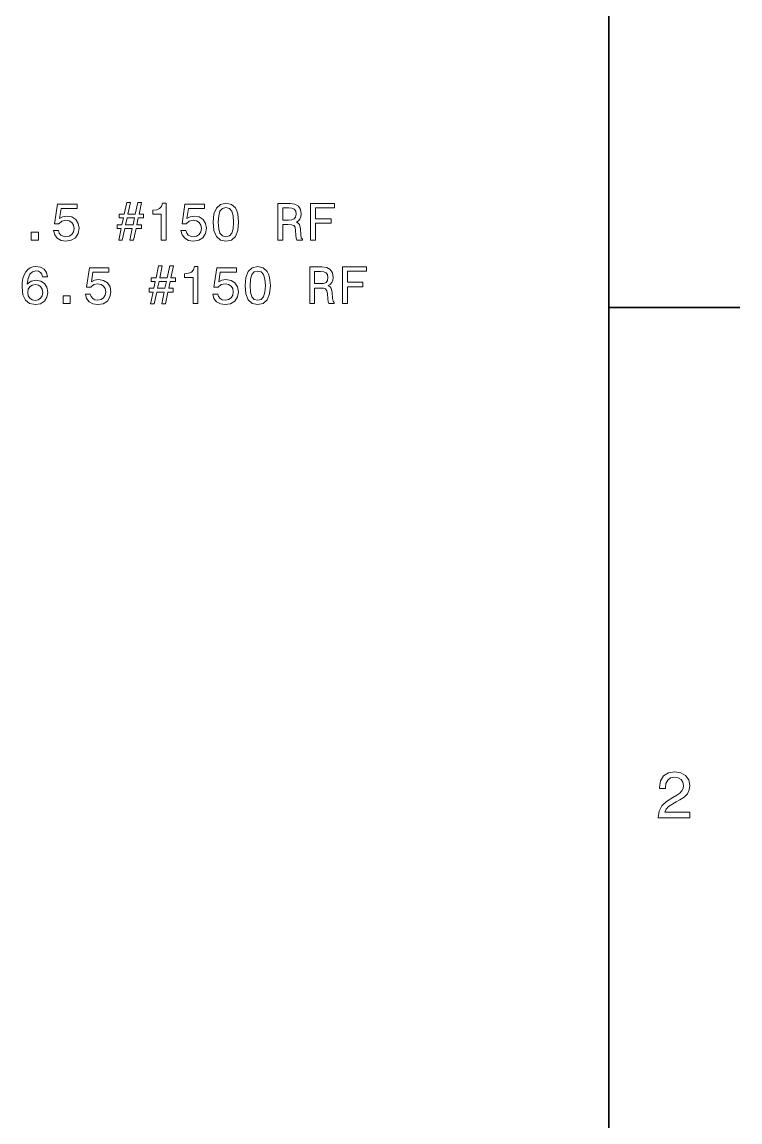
# Model space of a CAD drawing. Extents: x 0 to 420, y 0 to 297.
# Drawn here: x 365.3 to 420, y 86.4 to 170.3 of the extents above; entities that cross this region are included whole.
import ezdxf

# ---------------------------------------------------------------- set-up
doc = ezdxf.new("R2010")
doc.units = 0

msp = doc.modelspace()

# ---------------------------------------------------------------- linework, layer by layer
at = {"color": 7, "lineweight": 35}
msp.add_line((410, 10), (410, 287), dxfattribs=at)
at = {"color": 7, "lineweight": 35, "ltscale": 0.25}
msp.add_line((410, 148.5), (420, 148.5), dxfattribs=at)
at = {"color": 7, "lineweight": 13}
for points in [[(367.658, 154.359), (367.746, 154.028), (367.944, 153.77), (368.235, 153.608), (368.606, 153.548), (369.013, 153.62), (369.332, 153.818), (369.534, 154.133), (369.61, 154.536), (369.542, 154.912), (369.348, 155.206), (369.045, 155.396), (368.654, 155.464), (368.352, 155.416), (368.118, 155.283), (368.23, 156.037), (369.457, 156.037), (369.457, 156.368), (367.96, 156.368), (367.738, 154.883), (368.061, 154.883), (368.295, 155.073), (368.594, 155.142), (368.852, 155.097), (369.049, 154.968), (369.175, 154.77), (369.219, 154.516), (369.175, 154.262), (369.045, 154.064), (368.848, 153.939), (368.594, 153.895), (368.38, 153.923), (368.214, 154.016), (368.093, 154.161), (368.033, 154.359)], [(373.241, 156.501), (373.044, 155.605), (372.669, 155.605), (372.669, 155.319), (372.987, 155.319), (372.874, 154.803), (372.511, 154.803), (372.511, 154.512), (372.818, 154.512), (372.628, 153.62), (372.903, 153.62), (373.1, 154.512), (373.665, 154.512), (373.475, 153.62), (373.758, 153.62), (373.948, 154.512), (374.355, 154.512), (374.355, 154.803), (374.008, 154.803), (374.117, 155.319), (374.52, 155.319), (374.52, 155.605), (374.186, 155.605), (374.375, 156.501), (374.093, 156.501), (373.891, 155.605), (373.33, 155.605), (373.524, 156.501)], [(375.872, 153.629), (376.239, 153.629), (376.239, 156.449), (375.965, 156.449), (375.892, 156.203), (375.747, 156.037), (375.525, 155.94), (375.218, 155.908), (375.218, 155.622), (375.872, 155.622)], [(377.373, 154.359), (377.462, 154.028), (377.659, 153.77), (377.95, 153.608), (378.321, 153.548), (378.728, 153.62), (379.047, 153.818), (379.249, 154.133), (379.326, 154.536), (379.257, 154.912), (379.063, 155.206), (378.761, 155.396), (378.369, 155.464), (378.067, 155.416), (377.833, 155.283), (377.946, 156.037), (379.172, 156.037), (379.172, 156.368), (377.675, 156.368), (377.454, 154.883), (377.776, 154.883), (378.01, 155.073), (378.309, 155.142), (378.567, 155.097), (378.765, 154.968), (378.89, 154.77), (378.934, 154.516), (378.89, 154.262), (378.761, 154.064), (378.563, 153.939), (378.309, 153.895), (378.095, 153.923), (377.93, 154.016), (377.809, 154.161), (377.748, 154.359)], [(379.83, 154.996), (379.89, 154.363), (380.08, 153.911), (380.383, 153.637), (380.802, 153.548), (381.218, 153.637), (381.52, 153.911), (381.706, 154.363), (381.771, 154.996), (381.706, 155.626), (381.629, 155.876), (381.52, 156.082), (381.218, 156.356), (380.802, 156.449), (380.383, 156.356), (380.08, 156.078), (379.89, 155.626)], [(380.217, 154.996), (380.25, 155.484), (380.35, 155.835), (380.532, 156.041), (380.802, 156.114), (381.069, 156.041), (381.25, 155.835), (381.351, 155.484), (381.383, 154.996), (381.351, 154.504), (381.25, 154.153), (381.069, 153.947), (380.802, 153.879), (380.532, 153.947), (380.35, 154.153), (380.25, 154.504)], [(384.76, 153.629), (385.135, 153.629), (385.135, 154.811), (385.519, 154.811), (385.801, 154.799), (385.979, 154.742), (386.075, 154.609), (386.116, 154.371), (386.136, 154.008), (386.16, 153.77), (386.209, 153.629), (386.632, 153.629), (386.632, 153.705), (386.539, 153.818), (386.507, 154.028), (386.479, 154.48), (386.41, 154.815), (386.318, 154.92), (386.172, 154.996), (386.334, 155.097), (386.447, 155.238), (386.519, 155.416), (386.543, 155.63), (386.487, 155.969), (386.326, 156.223), (386.059, 156.376), (385.696, 156.429), (384.76, 156.429)], [(385.591, 156.086), (385.837, 156.061), (386.011, 155.985), (386.12, 155.844), (386.156, 155.622), (386.116, 155.388), (386.007, 155.246), (385.821, 155.174), (385.567, 155.154), (385.135, 155.154), (385.135, 156.086)], [(387.262, 153.629), (387.637, 153.629), (387.637, 154.916), (388.815, 154.916), (388.815, 155.25), (387.637, 155.25), (387.637, 156.09), (389.085, 156.09), (389.085, 156.429), (387.262, 156.429)], [(373.274, 155.319), (373.835, 155.319), (373.726, 154.799), (373.157, 154.799)], [(365.951, 153.629), (366.508, 153.629), (366.508, 154.23), (365.951, 154.23)], [(367.198, 150.837), (367.121, 151.163), (366.943, 151.406), (366.669, 151.559), (366.314, 151.611), (366.076, 151.583), (365.87, 151.506), (365.689, 151.381), (365.535, 151.204), (365.414, 150.982), (365.326, 150.712), (365.269, 150.393), (365.253, 150.034), (365.318, 149.461), (365.515, 149.045), (365.834, 148.795), (366.27, 148.71), (366.661, 148.783), (366.96, 148.973), (367.153, 149.271), (367.222, 149.65), (367.153, 150.034), (366.968, 150.328), (366.681, 150.514), (366.326, 150.578), (365.943, 150.498), (365.656, 150.268), (365.717, 150.712), (365.846, 151.03), (366.044, 151.22), (366.318, 151.284), (366.52, 151.252), (366.673, 151.167), (366.774, 151.026), (366.826, 150.837)], [(370.086, 149.521), (370.175, 149.191), (370.373, 148.932), (370.663, 148.771), (371.035, 148.71), (371.442, 148.783), (371.761, 148.981), (371.962, 149.295), (372.039, 149.699), (371.971, 150.074), (371.777, 150.369), (371.474, 150.558), (371.083, 150.627), (370.78, 150.578), (370.546, 150.445), (370.659, 151.2), (371.886, 151.2), (371.886, 151.531), (370.389, 151.531), (370.167, 150.046), (370.49, 150.046), (370.724, 150.235), (371.022, 150.304), (371.281, 150.26), (371.478, 150.131), (371.603, 149.933), (371.648, 149.679), (371.603, 149.425), (371.474, 149.227), (371.277, 149.102), (371.022, 149.057), (370.809, 149.086), (370.643, 149.178), (370.522, 149.324), (370.462, 149.521)], [(375.67, 151.664), (375.473, 150.768), (375.097, 150.768), (375.097, 150.482), (375.416, 150.482), (375.303, 149.965), (374.94, 149.965), (374.94, 149.675), (375.247, 149.675), (375.057, 148.783), (375.331, 148.783), (375.529, 149.675), (376.094, 149.675), (375.904, 148.783), (376.187, 148.783), (376.376, 149.675), (376.784, 149.675), (376.784, 149.965), (376.437, 149.965), (376.546, 150.482), (376.949, 150.482), (376.949, 150.768), (376.614, 150.768), (376.804, 151.664), (376.522, 151.664), (376.32, 150.768), (375.759, 150.768), (375.953, 151.664)], [(378.301, 148.791), (378.668, 148.791), (378.668, 151.611), (378.394, 151.611), (378.321, 151.365), (378.176, 151.2), (377.954, 151.103), (377.647, 151.071), (377.647, 150.784), (378.301, 150.784)], [(379.802, 149.521), (379.89, 149.191), (380.088, 148.932), (380.379, 148.771), (380.75, 148.71), (381.157, 148.783), (381.476, 148.981), (381.678, 149.295), (381.754, 149.699), (381.686, 150.074), (381.492, 150.369), (381.19, 150.558), (380.798, 150.627), (380.496, 150.578), (380.262, 150.445), (380.375, 151.2), (381.601, 151.2), (381.601, 151.531), (380.104, 151.531), (379.882, 150.046), (380.205, 150.046), (380.439, 150.235), (380.738, 150.304), (380.996, 150.26), (381.194, 150.131), (381.319, 149.933), (381.363, 149.679), (381.319, 149.425), (381.19, 149.227), (380.992, 149.102), (380.738, 149.057), (380.524, 149.086), (380.358, 149.178), (380.237, 149.324), (380.177, 149.521)], [(382.259, 150.159), (382.319, 149.525), (382.509, 149.074), (382.811, 148.799), (383.231, 148.71), (383.647, 148.799), (383.949, 149.074), (384.135, 149.525), (384.199, 150.159), (384.135, 150.788), (384.058, 151.038), (383.949, 151.244), (383.647, 151.518), (383.231, 151.611), (382.811, 151.518), (382.509, 151.24), (382.319, 150.788)], [(382.646, 150.159), (382.678, 150.647), (382.779, 150.998), (382.961, 151.204), (383.231, 151.276), (383.497, 151.204), (383.679, 150.998), (383.78, 150.647), (383.812, 150.159), (383.78, 149.667), (383.679, 149.316), (383.497, 149.11), (383.231, 149.041), (382.961, 149.11), (382.779, 149.316), (382.678, 149.667)], [(387.189, 148.791), (387.564, 148.791), (387.564, 149.973), (387.947, 149.973), (388.23, 149.961), (388.407, 149.905), (388.504, 149.771), (388.545, 149.533), (388.565, 149.17), (388.589, 148.932), (388.637, 148.791), (389.061, 148.791), (389.061, 148.868), (388.968, 148.981), (388.936, 149.191), (388.908, 149.642), (388.839, 149.977), (388.746, 150.082), (388.601, 150.159), (388.762, 150.26), (388.875, 150.401), (388.948, 150.578), (388.972, 150.792), (388.916, 151.131), (388.754, 151.385), (388.488, 151.539), (388.125, 151.591), (387.189, 151.591)], [(388.02, 151.248), (388.266, 151.224), (388.44, 151.147), (388.549, 151.006), (388.585, 150.784), (388.545, 150.55), (388.436, 150.409), (388.25, 150.336), (387.996, 150.316), (387.564, 150.316), (387.564, 151.248)], [(389.69, 148.791), (390.066, 148.791), (390.066, 150.078), (391.244, 150.078), (391.244, 150.413), (390.066, 150.413), (390.066, 151.252), (391.514, 151.252), (391.514, 151.591), (389.69, 151.591)], [(366.831, 149.646), (366.786, 149.392), (366.673, 149.199), (366.492, 149.069), (366.266, 149.029), (366.028, 149.069), (365.846, 149.195), (365.729, 149.388), (365.693, 149.642), (365.733, 149.893), (365.846, 150.082), (366.032, 150.203), (366.282, 150.248), (366.5, 150.203), (366.673, 150.086), (366.786, 149.897)], [(375.703, 150.482), (376.263, 150.482), (376.154, 149.961), (375.586, 149.961)], [(368.38, 148.791), (368.937, 148.791), (368.937, 149.392), (368.38, 149.392)], [(413.769, 109.567), (416.175, 109.567), (416.175, 110.001), (414.274, 110.001), (414.38, 110.238), (414.561, 110.434), (415.121, 110.792), (415.419, 110.944), (415.751, 111.16), (415.988, 111.413), (416.125, 111.71), (416.175, 112.048), (416.089, 112.472), (415.852, 112.805), (415.489, 113.016), (415.02, 113.092), (414.536, 113.006), (414.168, 112.769), (413.931, 112.391), (413.85, 111.892), (413.85, 111.821), (414.309, 111.821), (414.309, 111.861), (414.354, 112.204), (414.491, 112.457), (414.707, 112.618), (414.995, 112.673), (415.287, 112.623), (415.504, 112.497), (415.646, 112.3), (415.696, 112.053), (415.661, 111.821), (415.565, 111.624), (415.403, 111.453), (415.182, 111.302), (414.884, 111.14), (414.39, 110.828), (414.042, 110.495), (413.835, 110.091), (413.769, 109.582)]]:
    msp.add_lwpolyline(points, close=True, dxfattribs=at)

doc.saveas('drawing.dxf')
